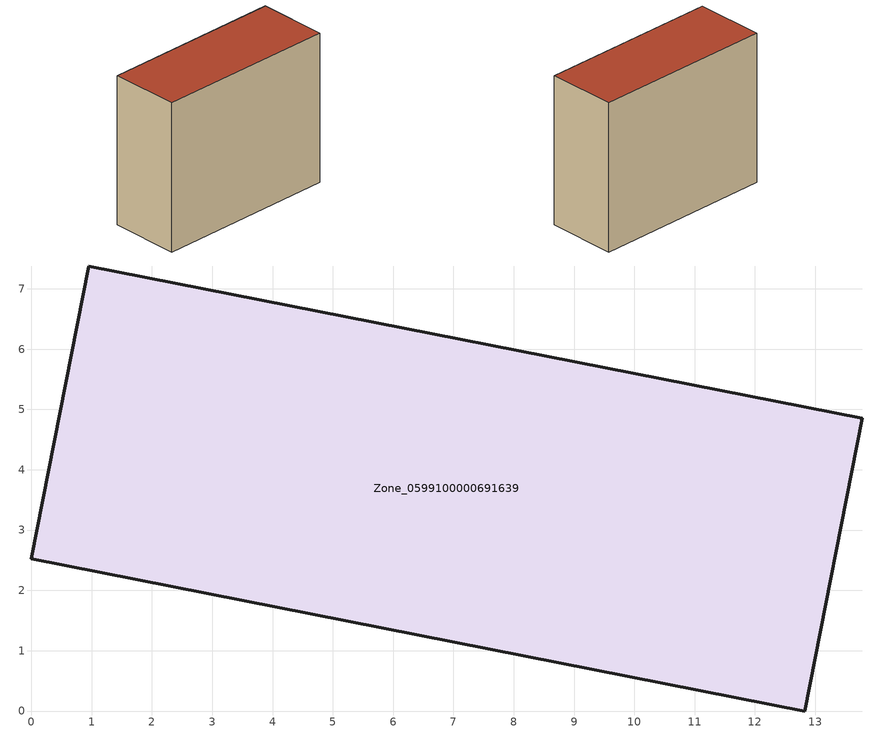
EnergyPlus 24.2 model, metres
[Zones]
Zone_0599100000691639
 floor ground (C_G): 12.82,0 0,2.52 0.95,7.38 13.78,4.86 z0
 wall outside (C_F): 0,2.52 12.82,0 13.78,4.86 0.95,7.38 0,2.52 z0:10.79
 roof outside (C_R): 13.78,4.86 0.95,7.38 0,2.52 12.82,0 z10.79
[BUILDING]
Pand.0599100000691639: North Axis=0; Terrain=City; Loads Convergence Tolerance Value=0.04; Temperature Convergence Tolerance Value=0.4; Solar Distribution=FullExterior; Maximum Number of Warmup Days=25; Minimum Number of Warmup Days=1
[Site:Location]
Rotterdam.The.Hague.AP_ZH_NLD Design_Conditions: Latitude=51.96; Longitude=4.45; Time Zone=1; Elevation=-4.5
[SITE:GROUNDTEMPERATURE:BUILDINGSURFACE]
18, 18, 18, 18, 18, 18, 18, 18, 18, 18, 18, 18
[MATERIAL] Thermal Absorptance=0.9; Solar Absorptance=0.7; Visible Absorptance=0.7
Name | Roughness | Thickness | Conductivity | Density | Specific Heat
G.TI.1946 | MediumSmooth | 0.15 | 1 | 540 | 1210
F.TI.1946 | Rough | 0.3 | 0.857143 | 1920 | 840
R.TI.1946 | MediumRough | 0.2 | 0.1 | 1500 | 1000
[CONSTRUCTION]
C_G: G.TI.1946
C_F: F.TI.1946
C_R: R.TI.1946
[ZONE]
Zone_0599100000691639: Type=1; Multiplier=1; Ceiling Height=Autocalculate; Volume=Autocalculate; Floor Area=autocalculate; Part of Total Floor Area=Yes
[ZONEINFILTRATION:DESIGNFLOWRATE]
Infil_Zone_0599100000691639: Zone or ZoneList or Space or SpaceList=Zone_0599100000691639; Schedule=AlwaysOn; Design Flow Rate Calculation Method=Flow/Area; Flow Rate per Floor Area=0.003; Constant Term Coefficient=1; Temperature Term Coefficient=0; Velocity Term Coefficient=0; Velocity Squared Term Coefficient=0
[HVACTEMPLATE:ZONE:IDEALLOADSAIRSYSTEM]
Zone_0599100000691639: Maximum Heating Supply Air Temperature=50; Minimum Cooling Supply Air Temperature=13; Maximum Heating Supply Air Humidity Ratio=0.0156; Minimum Cooling Supply Air Humidity Ratio=0.0077; Heating Limit=NoLimit; Cooling Limit=NoLimit; Dehumidification Control Type=ConstantSensibleHeatRatio; Cooling Sensible Heat Ratio=0.7; Dehumidification Setpoint=60; Humidification Control Type=None; Humidification Setpoint=30; Outdoor Air Method=None; Outdoor Air Flow Rate per Person=0.00944; Outdoor Air Flow Rate per Zone Floor Area=0; Outdoor Air Flow Rate per Zone=0; Demand Controlled Ventilation Type=None; Outdoor Air Economizer Type=NoEconomizer; Heat Recovery Type=None; Sensible Heat Recovery Effectiveness=0.7; Latent Heat Recovery Effectiveness=0.65
[ZONECONTROL:THERMOSTAT]
ThermostatControl_Zone_0599100000691639: Zone or ZoneList=Zone_0599100000691639; Control Type Schedule=DualSetpointControlType; Control 1=Thermostat_Zone_0599100000691639; Temperature Difference Between Cutout And Setpoint=0
[THERMOSTATSETPOINT:DUALSETPOINT]
Thermostat_Zone_0599100000691639: Heating Setpoint Temperature Schedule=HeatingSetpoint_Zone_0599100000691639; Cooling Setpoint Temperature Schedule=CoolingSetpoint_Zone_0599100000691639
[SCHEDULE:COMPACT]
HeatingSetpoint_Zone_0599100000691639: Through: 12/31, For: AllDays, Until: 24:00, 21
CoolingSetpoint_Zone_0599100000691639: Through: 12/31, For: AllDays, Until: 24:00, 24
DualSetpointControlType: Through: 12/31, For: AllDays, Until: 24:00, 4
AlwaysOn: Through: 12/31, For: AllDays, Until: 24:00, 1
